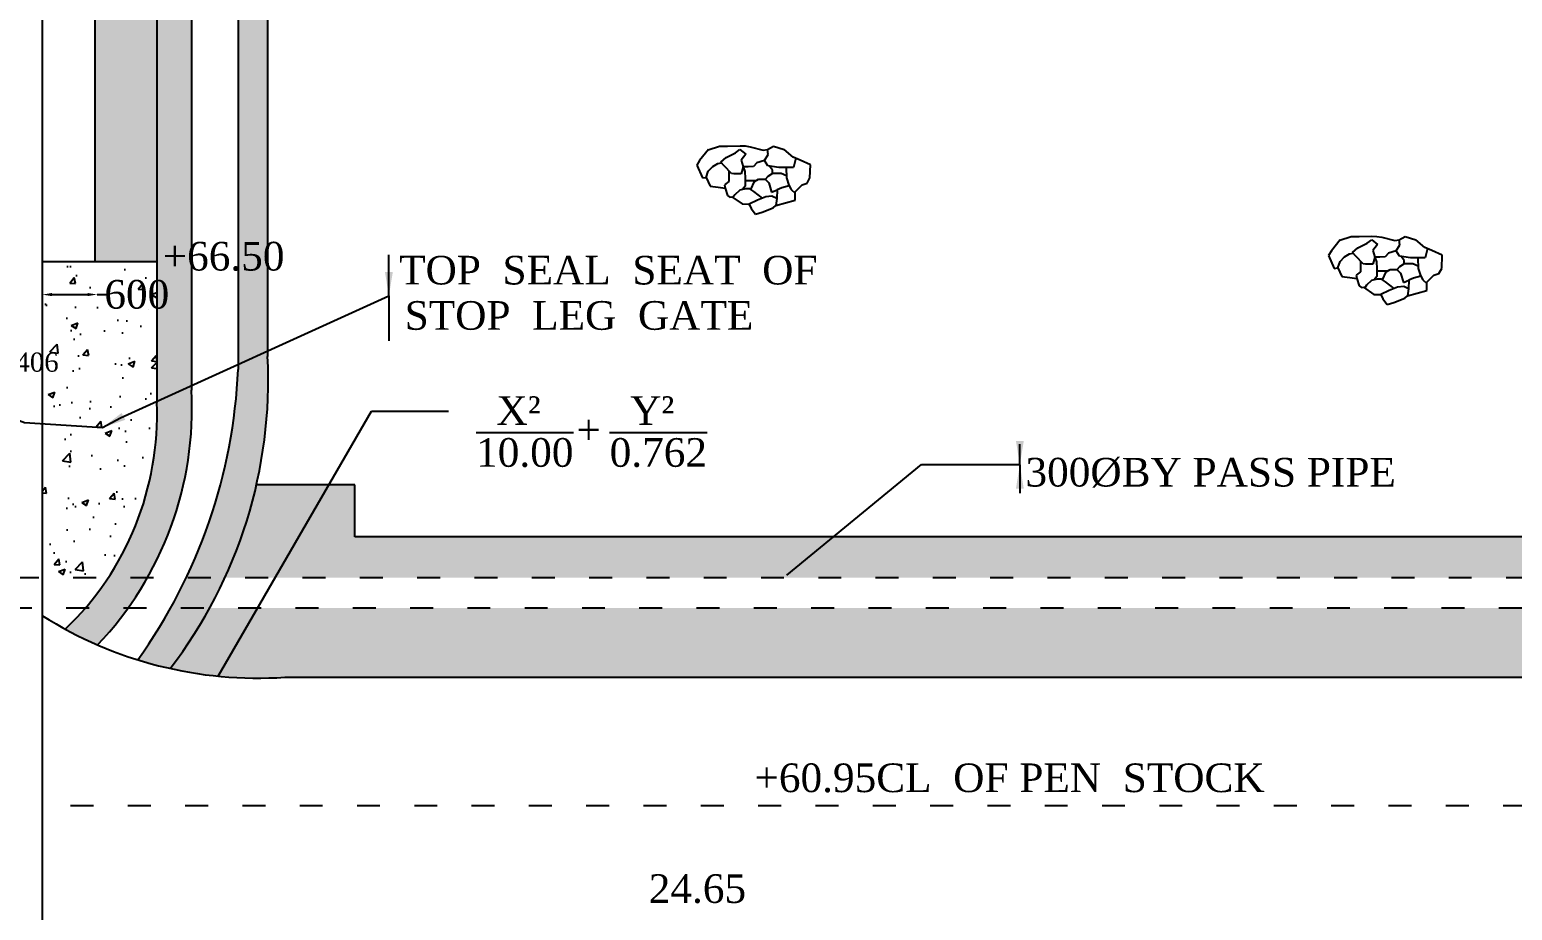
# Model space of a CAD drawing. Header units: millimetres. Extents: x 1776 to 105812, y -926 to 60429.
# Drawn here: x 17423 to 32946, y 22953 to 32176 of the extents above; entities that cross this region are included whole.
import ezdxf

# ---------------------------------------------------------------- set-up
doc = ezdxf.new("R2010")
doc.units = ezdxf.units.MM
doc.header["$MEASUREMENT"] = 0
doc.header["$PDMODE"] = 66
doc.header["$PDSIZE"] = 170
doc.linetypes.add('ACAD_ISO03W100', pattern=[30, 12, -18])
for name, color, linetype in [('DIM', 5, 'Continuous'), ('DOT LINE', 3, 'ACAD_ISO03W100'), ('DWG. LINE', 1, 'Continuous'), ('HATCH', 2, 'Continuous'), ('TEXT', 7, 'Continuous')]:
    doc.layers.add(name, color=color, linetype=linetype)
doc.styles.get("Standard").update_dxf_attribs({"font": 'times.ttf', "height": 300})
doc.dimstyles.get("Standard").update_dxf_attribs({"dimtxt": 300, "dimasz": 250, "dimexe": 0.18, "dimexo": 0.0625, "dimgap": 0.09, "dimtad": 0, "dimtih": 1, "dimtoh": 1, "dimdec": 1, "dimzin": 0, "dimdsep": 46, "dimtxsty": 'Standard', "dimcen": 0.09, "dimse1": 1, "dimse2": 1, "dimclrd": 5, "dimclre": 5, "dimclrt": 4, "dimadec": 0, "dimazin": 0, "dimtfac": 1, "dimtdec": 1, "dimtofl": 0, "dimtmove": 0, "dimatfit": 3, "dimfxl": 0, "dimtolj": 1, "dimtzin": 0, "dimarcsym": 0})
pattern_1 = [(50, (0, 0), (358.6301, -31.376), [37.5, -412.5]), (355, (0, 0), (-69.3757, 376.096), [30, -330]), (100.4514, (29.9, -2.6), (289.2547, 344.7198), [31.87, -350.571]), (46.1842, (0, 100), (533.6205, -82.7595), [56.25, -618.75]), (96.6356, (44.47, 93.1), (467.3314, 487.059), [47.805, -525.8565]), (351.1842, (0, 100), (467.331, 487.0593), [45, -495]), (21, (50, 75), (298.4535, -201.3094), [37.5, -412.5]), (326, (50, 75), (121.6577, 362.575), [30, -330]), (71.4514, (74.87, 58.22), (420.1113, 161.2652), [31.87, -350.571]), (37.5, (0, 0), (6.07993, 166.44693), [0, -326, 0, -335, 0, -331.25]), (7.5, (0, 0), (131.53477, 197.20586), [0, -191, 0, -318.5, 0, -126.25]), (327.5, (-111.5, 0), (266.91122, -11.27744), [0, -125, 0, -390, 0, -517.5]), (317.5, (-161.5, 0), (291.5931, 50.0525), [0, -162.5, 0, -259, 0, -367.5])]

# ---------------------------------------------------------------- blocks, each defined once
blk = doc.blocks.new('*D17')
at = {"layer": 'Defpoints', "color": 0}
for p in [(17556, 29423), (18130, 29423), (18130, 29402)]:
    blk.add_point(p, dxfattribs=at)
at = {"layer": 'DIM', "color": 5, "lineweight": -2}
for p, q in [((17656, 29401), (18030, 29402)), ((18130, 29402), (18230, 29402))]:
    blk.add_line(p, q, dxfattribs=at)
at = {"layer": 'DIM', "color": 5}
for points in [[(17656, 29418), (17656, 29385), (17556, 29401)], [(18030, 29418), (18030, 29385), (18130, 29402)]]:
    blk.add_solid(points, dxfattribs=at)
at = {"layer": 'DIM', "color": 4, "insert": (18545, 29402), "char_height": 300, "attachment_point": 5}
blk.add_mtext('\\A1;600', dxfattribs=at)

msp = doc.modelspace()

# ---------------------------------------------------------------- hatches: boundary and pattern name
at = {"layer": 'HATCH'}
h = msp.add_hatch(dxfattribs=at)
h.set_pattern_fill('AR-CONC', color=256, scale=50, style=0)
h.set_pattern_definition(pattern_1)
h.paths.add_polyline_path([(19116.85, 44171.51, -0.17357148), (19519.12, 45112.33), (24780.91, 48564.73), (25782.07, 49511.76), (25782.07, 49632.22), (25782.07, 49732.14), (19122.22, 45373.37, 0.09125222), (18754.71, 44240.63), (18754.71, 28270.2, -0.21512638), (17796.4, 25897.42, 0.02224256), (18134.15, 25732.91, 0.20674923), (19116.85, 28401.73)])
h = msp.add_hatch(dxfattribs=at)
h.set_pattern_fill('AR-CONC', color=256, scale=50, style=0)
h.set_pattern_definition(pattern_1)
h.paths.add_polyline_path([(19273.35, 49632.22), (17556.09, 49632.22), (17556.09, 36404.24), (18110.47, 35933.76), (18110.47, 29748.04), (18754.71, 29748.04), (18754.71, 44240.63, -0.09125222), (19122.22, 45373.37), (19273.35, 45472.28)])
h.paths.add_polyline_path([(17671.28, 38732.22), (18639.52, 38732.22), (18639.52, 38277.03), (17671.28, 38277.03)], flags=24)
h.paths.add_polyline_path([(17537.87, 42144.52), (18329.62, 42144.52), (18329.62, 41689.33), (17537.87, 41689.33)], flags=9)
h.paths.add_polyline_path([(17930.6, 47889.55), (18898.84, 47889.55), (18898.84, 47434.36), (17930.6, 47434.36)], flags=24)
h = msp.add_hatch(dxfattribs=at)
h.set_pattern_fill('AR-CONC', color=256, scale=50, style=0)
h.set_pattern_definition(pattern_1)
h.paths.add_polyline_path([(19914.89, 43917.69, -0.02773107), (20170.43, 44641), (24780.91, 47584.86), (24780.91, 48024.04), (19919.58, 44870.65, 0.07766658), (19605.12, 43964.14), (19605.12, 28617.79, -0.14610768), (18555.38, 25576.47, 0.02082073), (18895.19, 25485.8, 0.17785482), (19914.89, 28754.22)])
h = msp.add_hatch(dxfattribs=at)
h.set_pattern_fill('AR-CONC', color=256, scale=100, style=0)
h.paths.add_polyline_path([(18754.71, 28270.2), (18754.71, 29748.04), (17556.09, 29748.04), (17556.09, 26437.95), (18246.5, 26437.95, 0.15651949)])
h.paths.add_polyline_path([(17583.38, 29553.46), (18103.14, 29553.46), (18103.14, 29250), (17583.38, 29250)], flags=24)
h.paths.add_polyline_path([(16675.2, 28538.95), (17755.66, 28538.95), (17755.66, 28844.36), (16675.2, 28844.36)], flags=9)
h = msp.add_hatch(dxfattribs=at)
h.set_pattern_fill('AR-CONC', color=256, scale=100, style=0)
h.paths.add_polyline_path([(38366.32, 26866.16), (20828.06, 26866.16), (20828.06, 27409.54), (19797.96, 27409.54, -0.05179209), (19468.87, 26437.95), (38703.23, 26437.95)])
h = msp.add_hatch(dxfattribs=at)
h.set_pattern_fill('AR-CONC', color=256, scale=100, style=0)
h.paths.add_polyline_path([(38953.06, 26120.43), (19309.22, 26120.43, -0.03821092), (18895.19, 25485.8, 0.07150281), (20093.85, 25394.1), (39524.53, 25394.1)])

# ---------------------------------------------------------------- linework, layer by layer
at = {"layer": 'DIM'}
msp.add_lwpolyline([(21184.13, 29387.33), (21184.13, 28916.03)], dxfattribs=at)
at = {"layer": 'DOT LINE', "ltscale": 20}
for p, q in [((13080.49, 26437.95), (42076.68, 26437.95)), ((13006.21, 26120.43), (41795.3, 26120.43)), ((45090.79, 24049.18), (17556.28, 24049.18))]:
    msp.add_line(p, q, dxfattribs=at)
at = {"layer": 'DWG. LINE'}
for p, q in [((17556.34, 14305.3), (17556.09, 54261.26)), ((18754.71, 44240.63), (18754.71, 28270.2)), ((19116.85, 44171.51), (19116.85, 28401.73)), ((19605.12, 43964.14), (19605.12, 28617.79)), ((19914.89, 43917.69), (19914.89, 28754.22)), ((18110.47, 29748.04), (18110.47, 35933.76)), ((17556.09, 29748.04), (18754.71, 29748.04)), ((20828.06, 27409.54), (19797.96, 27409.54)), ((20828.06, 26866.16), (20828.06, 27409.54)), ((44670.88, 26866.16), (20828.06, 26866.16)), ((20093.85, 25394.1), (44699.44, 25394.1))]:
    msp.add_line(p, q, dxfattribs=at)
for centre, radius, start, end in [((14956.14, 28508.01), 4964.87, 322.502997, 2.842504), ((13987.44, 28854.96), 5622.68, 324.332296, 357.58244), ((15645.74, 28145.93), 3111.45, 313.725865, 2.289068), ((15536.31, 28204.8), 3585.95, 316.423105, 3.148204), ((19813.5, 29609.49), 4224.7, 237.70117, 273.80493)]:
    msp.add_arc(centre, radius, start, end, dxfattribs=at)
at = {"layer": 'HATCH'}
for p, q in [((24529.48, 30920.93), (24438, 30806.13)), ((24527.12, 30917.97), (24645.58, 30955.09)), ((24645.58, 30955.09), (24729.78, 30955.09)), ((24729.78, 30955.09), (24860.77, 30959.76)), ((24813.82, 30887.37), (24860.24, 30920.93)), ((24860.24, 30920.93), (24919.92, 30870.81)), ((24860.77, 30959.76), (24914.56, 30957.42)), ((24914.56, 30957.42), (24966.02, 30948.07)), ((24966.02, 30948.07), (25104.02, 30913.01)), ((25104.02, 30913.01), (25149.38, 30920.93)), ((25149.38, 30920.93), (25209.28, 30955.09)), ((25155.32, 30867.49), (25149.38, 30920.93)), ((25209.28, 30955.09), (25321.1, 30920.93)), ((25417.25, 30840.99), (25321.1, 30920.93)), ((24438, 30806.13), (24409.5, 30756.95)), ((24409.5, 30756.95), (24466.49, 30622.35)), ((24528.68, 30695.21), (24575.1, 30741.6)), ((24575.1, 30741.6), (24628.15, 30774.73)), ((24628.15, 30774.73), (24666.08, 30781.04)), ((24660.09, 30787.98), (24715.99, 30836.31)), ((24694.46, 30748.22), (24660.09, 30787.98)), ((24770.72, 30668.71), (24694.46, 30748.22)), ((24715.99, 30836.31), (24813.82, 30887.37)), ((24919.92, 30870.81), (24873.5, 30807.86)), ((24873.5, 30807.86), (24893.39, 30738.28)), ((24893.39, 30738.28), (24873.5, 30665.4)), ((24946.44, 30738.28), (24893.39, 30738.28)), ((24893.39, 30738.28), (24909.97, 30691.9)), ((25002.81, 30741.6), (24946.44, 30738.28)), ((25035.96, 30781.35), (25002.81, 30741.6)), ((25115.54, 30804.54), (25035.96, 30781.35)), ((25115.54, 30804.54), (25155.32, 30867.49)), ((25152.01, 30748.22), (25115.54, 30804.54)), ((25268.05, 30731.66), (25152.01, 30748.22)), ((25201.74, 30705.15), (25168.25, 30745.9)), ((25490.19, 30807.86), (25417.25, 30840.99)), ((25444.26, 30828.72), (25420.57, 30731.66)), ((25599.61, 30761.47), (25490.19, 30807.86)), ((25592.98, 30622.32), (25599.61, 30761.47)), ((24466.49, 30622.35), (24505.35, 30626.24)), ((24505.35, 30626.24), (24528.68, 30695.21)), ((24505.35, 30626.24), (24549.38, 30536.94)), ((24744.19, 30585.88), (24697.77, 30549.44)), ((24744.19, 30696.37), (24744.19, 30585.88)), ((24797.24, 30665.4), (24770.72, 30668.71)), ((24873.5, 30665.4), (24797.24, 30665.4)), ((24909.97, 30691.9), (24913.29, 30619.01)), ((24913.29, 30619.01), (24913.29, 30572.63)), ((24913.29, 30595.82), (25032.65, 30597.48)), ((24972.68, 30502.99), (25012.75, 30585.88)), ((25012.75, 30585.88), (25052.54, 30609.07)), ((25052.54, 30609.07), (25122.17, 30609.07)), ((25122.17, 30609.07), (25161.95, 30572.63)), ((25152.01, 30638.89), (25123.54, 30607.81)), ((25201.74, 30668.71), (25152.01, 30638.89)), ((25201.74, 30668.71), (25201.74, 30705.15)), ((25291.26, 30668.71), (25201.74, 30668.71)), ((25344.31, 30731.66), (25268.05, 30731.66)), ((25346.92, 30645.39), (25291.26, 30668.71)), ((25420.57, 30731.66), (25344.31, 30731.66)), ((25344.31, 30731.66), (25347.62, 30622.32)), ((25347.62, 30622.32), (25370.83, 30546.12)), ((25563.14, 30569.32), (25592.98, 30622.32)), ((24549.38, 30536.94), (24632.27, 30526.59)), ((24632.27, 30526.59), (24703.59, 30514.48)), ((24697.77, 30549.44), (24703.59, 30514.48)), ((24703.59, 30514.48), (24729.49, 30439.42)), ((24729.49, 30439.42), (24752.8, 30421.3)), ((24807.19, 30446.73), (24786.89, 30417.66)), ((24856.92, 30496.43), (24807.19, 30446.73)), ((24916.6, 30509.68), (24856.92, 30496.43)), ((24913.29, 30536.18), (24886.76, 30503.05)), ((24913.29, 30572.63), (24913.29, 30536.18)), ((24963.02, 30509.68), (24916.6, 30509.68)), ((25006.12, 30479.86), (24963.02, 30509.68)), ((25094.96, 30409.79), (25006.12, 30479.86)), ((25195.11, 30433.48), (25132.11, 30423.54)), ((25161.95, 30572.63), (25191.79, 30473.24)), ((25191.79, 30473.24), (25248.16, 30499.74)), ((25244.84, 30406.97), (25195.11, 30433.48)), ((25248.16, 30499.74), (25244.84, 30406.97)), ((25297.89, 30519.62), (25248.16, 30499.74)), ((25373.57, 30541.68), (25297.89, 30519.62)), ((25370.83, 30546.12), (25397.36, 30503.05)), ((25397.36, 30503.05), (25437.14, 30463.24)), ((25437.14, 30476.55), (25510.09, 30549.44)), ((25437.14, 30390.41), (25437.14, 30476.55)), ((25510.09, 30549.44), (25563.14, 30569.32)), ((24752.8, 30421.3), (24776.12, 30425.19)), ((24776.12, 30425.19), (24883.61, 30350.12)), ((24883.61, 30350.12), (24944.48, 30347.53)), ((24944.48, 30347.53), (24957.44, 30348.83)), ((25042.59, 30390.41), (24957.44, 30348.83)), ((24957.44, 30348.83), (24975.76, 30301.82)), ((24975.76, 30301.82), (25023.68, 30243.58)), ((25132.11, 30423.54), (25042.59, 30390.41)), ((25093.61, 30262.99), (25207.59, 30309.58)), ((25207.59, 30309.58), (25236.08, 30334.17)), ((25244.84, 30406.97), (25236.08, 30334.17)), ((25236.08, 30334.17), (25437.14, 30390.41)), ((25023.68, 30243.58), (25093.61, 30262.99)), ((31143.01, 29974.57), (31051.53, 29859.77)), ((31140.65, 29971.62), (31259.11, 30008.73)), ((31259.11, 30008.73), (31343.31, 30008.73)), ((31343.31, 30008.73), (31474.3, 30013.41)), ((31427.35, 29941.02), (31473.77, 29974.57)), ((31473.77, 29974.57), (31533.45, 29924.45)), ((31474.3, 30013.41), (31528.09, 30011.07)), ((31528.09, 30011.07), (31579.55, 30001.72)), ((31579.55, 30001.72), (31717.55, 29966.66)), ((31717.55, 29966.66), (31762.91, 29974.57)), ((31762.91, 29974.57), (31822.81, 30008.73)), ((31768.85, 29921.14), (31762.91, 29974.57)), ((31822.81, 30008.73), (31934.63, 29974.57)), ((32030.78, 29894.63), (31934.63, 29974.57)), ((31051.53, 29859.77), (31023.03, 29810.59)), ((31023.03, 29810.59), (31080.02, 29676)), ((31188.63, 29795.24), (31241.68, 29828.37)), ((31241.68, 29828.37), (31279.61, 29834.69)), ((31273.62, 29841.62), (31329.52, 29889.95)), ((31307.99, 29801.87), (31273.62, 29841.62)), ((31329.52, 29889.95), (31427.35, 29941.02)), ((31533.45, 29924.45), (31487.03, 29861.5)), ((31487.03, 29861.5), (31506.92, 29791.93)), ((31649.49, 29835), (31616.34, 29795.24)), ((31729.06, 29858.19), (31649.49, 29835)), ((31729.06, 29858.19), (31768.85, 29921.14)), ((31765.54, 29801.87), (31729.06, 29858.19)), ((32103.72, 29861.5), (32030.78, 29894.63)), ((32057.79, 29882.37), (32034.1, 29785.3)), ((32213.14, 29815.12), (32103.72, 29861.5)), ((32206.5, 29675.97), (32213.14, 29815.12)), ((31080.02, 29676), (31118.87, 29679.88)), ((31118.87, 29679.88), (31142.21, 29748.86)), ((31118.87, 29679.88), (31162.91, 29590.58)), ((31142.21, 29748.86), (31188.63, 29795.24)), ((31384.25, 29722.35), (31307.99, 29801.87)), ((31357.72, 29750.01), (31357.72, 29639.53)), ((31410.77, 29719.04), (31384.25, 29722.35)), ((31487.03, 29719.04), (31410.77, 29719.04)), ((31506.92, 29791.93), (31487.03, 29719.04)), ((31559.97, 29791.93), (31506.92, 29791.93)), ((31506.92, 29791.93), (31523.5, 29745.55)), ((31523.5, 29745.55), (31526.82, 29672.66)), ((31526.82, 29672.66), (31526.82, 29626.27)), ((31526.82, 29649.47), (31646.18, 29651.12)), ((31616.34, 29795.24), (31559.97, 29791.93)), ((31626.28, 29639.53), (31666.07, 29662.72)), ((31666.07, 29662.72), (31735.7, 29662.72)), ((31735.7, 29662.72), (31775.48, 29626.27)), ((31765.54, 29692.54), (31737.07, 29661.46)), ((31881.58, 29785.3), (31765.54, 29801.87)), ((31815.27, 29722.35), (31765.54, 29692.54)), ((31815.27, 29758.8), (31781.78, 29799.55)), ((31815.27, 29722.35), (31815.27, 29758.8)), ((31904.79, 29722.35), (31815.27, 29722.35)), ((31957.84, 29785.3), (31881.58, 29785.3)), ((31960.45, 29699.04), (31904.79, 29722.35)), ((32034.1, 29785.3), (31957.84, 29785.3)), ((31957.84, 29785.3), (31961.15, 29675.97)), ((31961.15, 29675.97), (31984.36, 29599.77)), ((32176.66, 29622.96), (32206.5, 29675.97)), ((31162.91, 29590.58), (31245.8, 29580.23)), ((31245.8, 29580.23), (31317.12, 29568.13)), ((31357.72, 29639.53), (31311.3, 29603.08)), ((31311.3, 29603.08), (31317.12, 29568.13)), ((31317.12, 29568.13), (31343.02, 29493.07)), ((31420.72, 29500.38), (31400.42, 29471.31)), ((31470.45, 29550.07), (31420.72, 29500.38)), ((31530.13, 29563.33), (31470.45, 29550.07)), ((31526.82, 29589.83), (31500.29, 29556.7)), ((31526.82, 29626.27), (31526.82, 29589.83)), ((31576.55, 29563.33), (31530.13, 29563.33)), ((31619.65, 29533.51), (31576.55, 29563.33)), ((31586.21, 29556.64), (31626.28, 29639.53)), ((31708.49, 29463.44), (31619.65, 29533.51)), ((31775.48, 29626.27), (31805.32, 29526.88)), ((31805.32, 29526.88), (31861.69, 29553.39)), ((31861.69, 29553.39), (31858.37, 29460.62)), ((31911.42, 29573.26), (31861.69, 29553.39)), ((31987.1, 29595.33), (31911.42, 29573.26)), ((31984.36, 29599.77), (32010.89, 29556.7)), ((32010.89, 29556.7), (32050.67, 29516.88)), ((32050.67, 29530.19), (32123.62, 29603.08)), ((32050.67, 29444.05), (32050.67, 29530.19)), ((32123.62, 29603.08), (32176.66, 29622.96)), ((31343.02, 29493.07), (31366.33, 29474.95)), ((31366.33, 29474.95), (31389.65, 29478.83)), ((31389.65, 29478.83), (31497.14, 29403.77)), ((31497.14, 29403.77), (31558.01, 29401.18)), ((31558.01, 29401.18), (31570.97, 29402.47)), ((31656.12, 29444.05), (31570.97, 29402.47)), ((31570.97, 29402.47), (31589.29, 29355.46)), ((31589.29, 29355.46), (31637.21, 29297.23)), ((31745.64, 29477.19), (31656.12, 29444.05)), ((31707.14, 29316.64), (31821.12, 29363.23)), ((31808.64, 29487.12), (31745.64, 29477.19)), ((31858.37, 29460.62), (31808.64, 29487.12)), ((31821.12, 29363.23), (31849.61, 29387.82)), ((31858.37, 29460.62), (31849.61, 29387.82)), ((31849.61, 29387.82), (32050.67, 29444.05)), ((31637.21, 29297.23), (31707.14, 29316.64))]:
    msp.add_line(p, q, dxfattribs=at)

# ---------------------------------------------------------------- texts
at = {"layer": 'TEXT'}
for s, height, p in [('+66.50', 300, (18816.11, 29653.08)), ('TOP  SEAL  SEAT  OF', 300, (21291.46, 29507.15)), ('STOP  LEG  GATE', 300, (21349.88, 29032.88)), ('+65.406', 200, (16726.1, 28593.89)), ('X²', 300, (22310.76, 28036.74)), ('Y²', 300, (23709.18, 28036.74)), ('%%O10.00', 300, (22097.28, 27598.04)), ('+', 300, (23148.19, 27833.64)), ('%%O0.762', 300, (23495.7, 27598.04)), ('300%%CBY PASS PIPE', 300, (27848.94, 27391.28)), ('+60.95CL  OF PEN  STOCK', 300, (25011.72, 24191.44)), ('24.65', 300, (23904.8, 23030.96))]:
    msp.add_text(s, height=height, dxfattribs=at).set_placement(p)

# ---------------------------------------------------------------- dimensions: what is measured, and where the dimension line sits
at = {"layer": 'DIM'}
dim = msp.add_aligned_dim(p1=(17556.25, 29423.15), p2=(18130.42, 29423.44), distance=-21.71, text='600', dimstyle='Standard', override={"dimasz": 100}, dxfattribs=at)
dim.commit()
dim.dimension.update_dxf_attribs({"geometry": '*D17', "text_midpoint": (18545.34, 29401.78)})

# ---------------------------------------------------------------- leaders
for points in [[(21184.13, 29387.33), (21184.13, 29817.89)], [(18184.57, 28008.06), (18375.25, 28109.54), (21184.13, 29387.33)], [(15804.88, 28644.52), (17370.08, 28062.32), (18184.57, 28008.06)], [(19396.92, 25405.37), (21002.47, 28180.81), (21809.52, 28180.81)], [(27790.24, 27618.89), (27790.24, 27835.29)], [(25349.19, 26464.13), (26759.43, 27620.21), (27780.82, 27620.21)], [(27790.24, 27618.89), (27790.24, 27320.17)]]:
    msp.add_leader(points, dimstyle='Standard', override={"dimgap": 0.09, "dimtad": 0}, dxfattribs=at)

doc.saveas('drawing.dxf')
